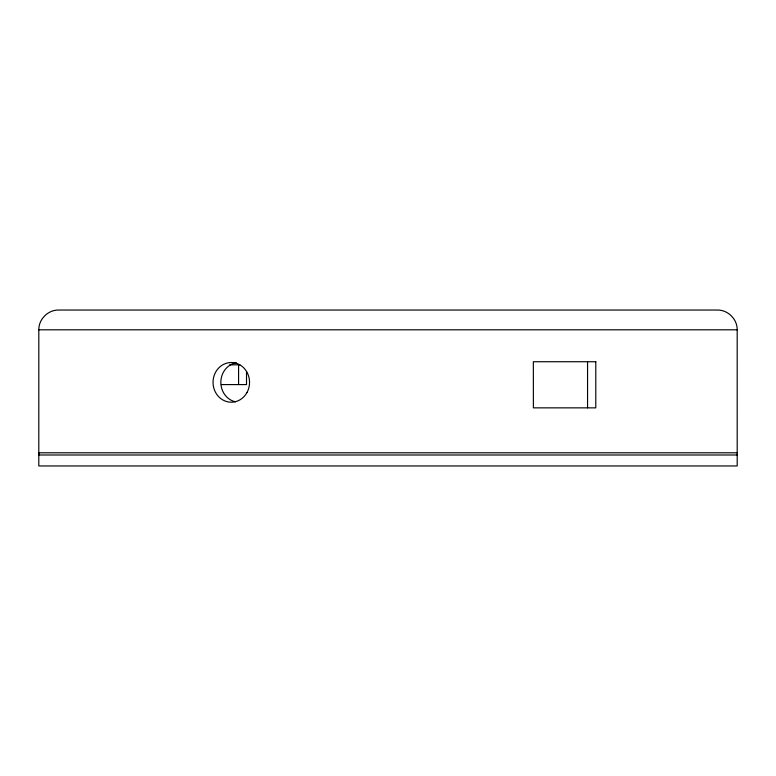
<?xml version="1.0" encoding="UTF-8"?>
<svg xmlns="http://www.w3.org/2000/svg" width="776" height="776" viewBox="0 0 776 776"><rect width="100%" height="100%" fill="white"/><g stroke="black" fill="none" stroke-linecap="round" stroke-linejoin="round"><path stroke-width="1.16" d="M737.2 452.786L38.8 452.786L38.8 465.959L737.2 465.959L737.181 329.81C737.375 319.237 727.985 309.886 717.431 310.041L58.569 310.041C48.015 309.886 38.625 319.237 38.819 329.81L38.8 454.988L737.2 454.988M38.8 329.81L737.2 329.81M229.706 364.817L239.832 364.817M221.305 384.586L246.516 384.586L246.516 371.791M587.558 361.732L587.558 407.856M238.581 364.817L238.581 384.586M235.477 401.813A19.836 18.255 90 0 1 220.84 381.899A19.836 18.255 90 0 1 236.331 362.751M595.793 361.732L533.345 361.732L533.384 407.856L595.793 407.856L595.793 361.732M246.991 392.491A19.846 18.255 -90 0 0 231.51 362.518A19.846 18.255 -90 0 0 215.379 392.084A19.846 18.255 -90 0 0 246.991 392.491"/></g></svg>
